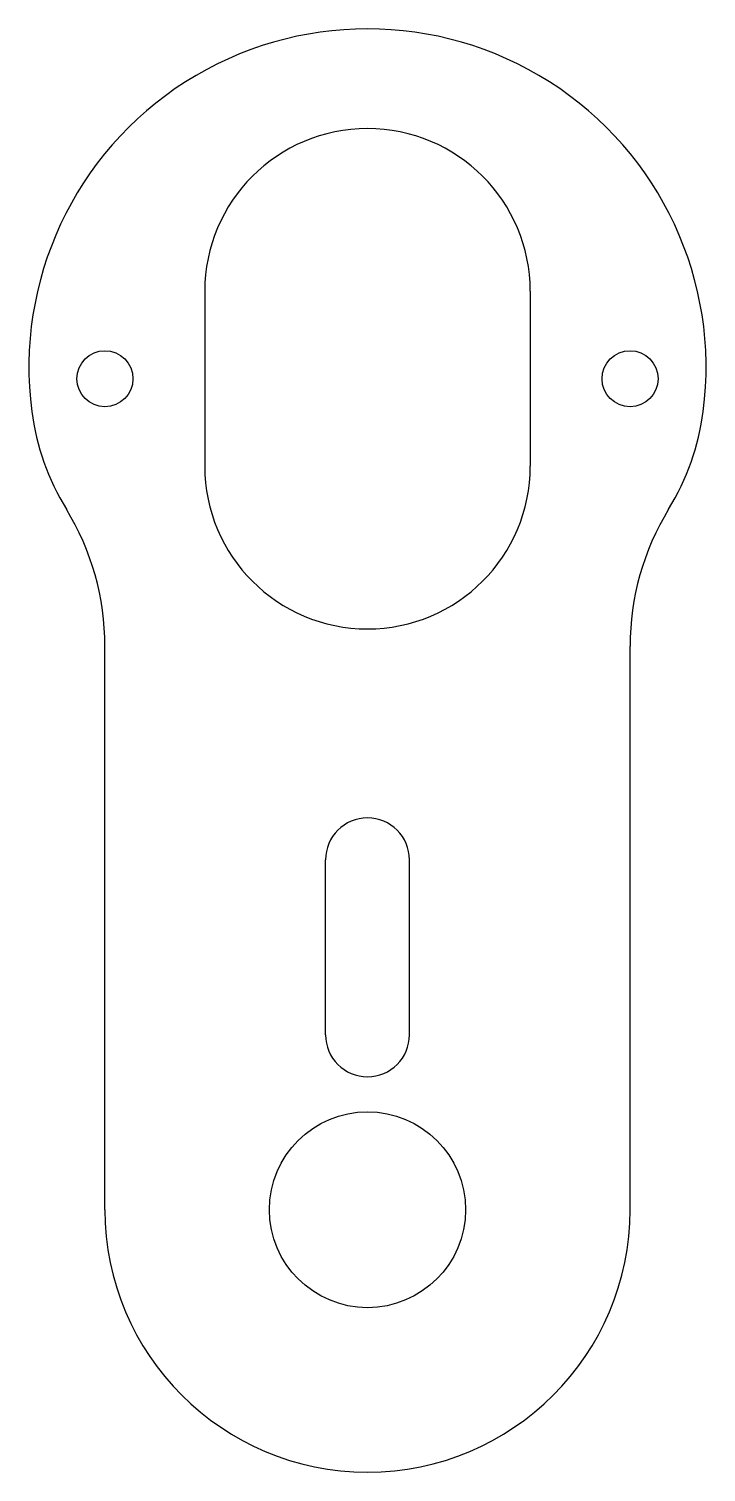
# Model space of a CAD drawing. Header units: inches. Extents: x -0.48 to 0.48, y -0.37 to 1.69.
import ezdxf

# ---------------------------------------------------------------- set-up
doc = ezdxf.new("R2010")
doc.units = ezdxf.units.IN
doc.header["$MEASUREMENT"] = 0

msp = doc.modelspace()

# ---------------------------------------------------------------- linework, layer by layer
at = {"color": 7, "linetype": 'Continuous', "lineweight": 25}
for p, q in [((-0.2325, 1.3125), (-0.2325, 1.0625)), ((0.2325, 1.3125), (0.2325, 1.0625)), ((-0.375, 0), (-0.375, 0.8055)), ((0.375, 0), (0.375, 0.8055)), ((-0.06, 0.25), (-0.06, 0.5)), ((0.06, 0.25), (0.06, 0.5))]:
    msp.add_line(p, q, dxfattribs=at)
for centre, radius in [((-0.375, 1.1875), 0.04), ((0.375, 1.1875), 0.04), ((0, 0), 0.14)]:
    msp.add_circle(centre, radius, dxfattribs=at)
for centre, radius, start, end in [((0, 1.2039), 0.4836, 352.514, 187.486), ((0, 1.3125), 0.2325, 0, 180), ((-0.125, 1.1875), 0.3575, 187.486, 211.4339), ((0.125, 1.1875), 0.3575, 328.5661, 352.514), ((0, 1.0625), 0.2325, 180, 0), ((-0.75, 0.8055), 0.375, 0, 31.4339), ((0.75, 0.8055), 0.375, 148.5661, 180), ((0, 0.5), 0.06, 0, 180), ((0, 0.25), 0.06, 180, 0), ((0, 0), 0.375, 180, 0)]:
    msp.add_arc(centre, radius, start, end, dxfattribs=at)

doc.saveas('drawing.dxf')
